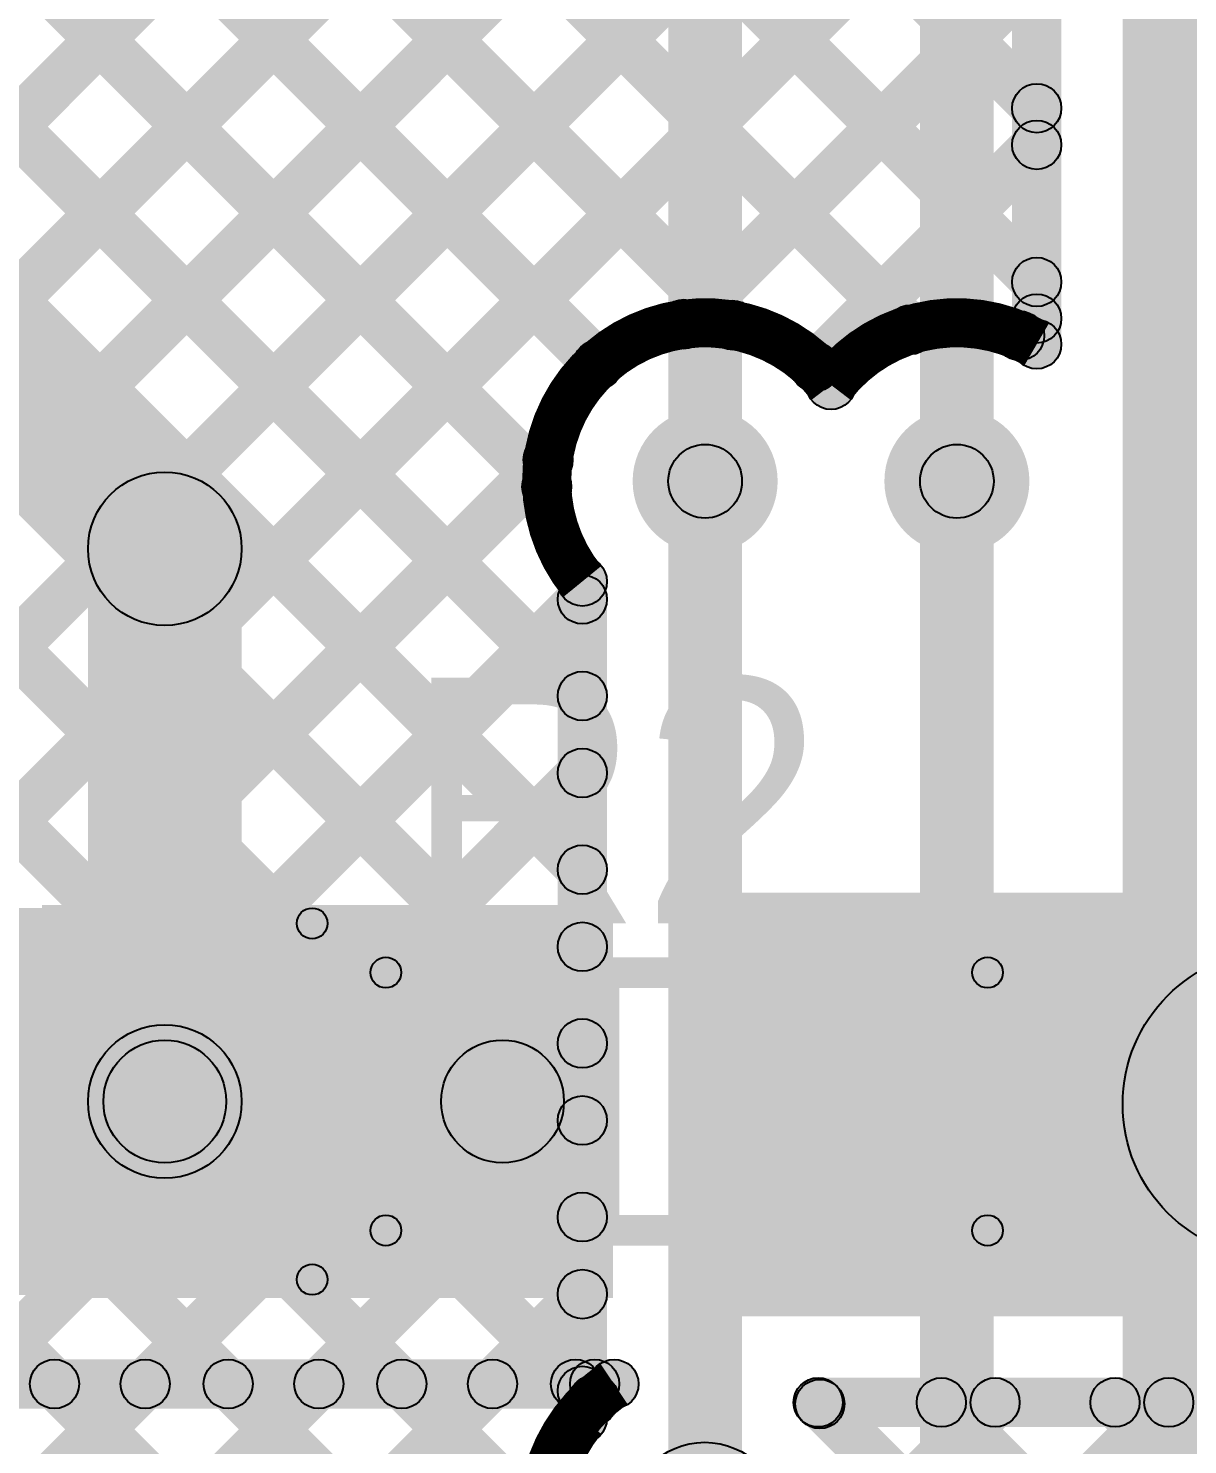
# Model space of a CAD drawing. Header units: millimetres. Extents: x 0.01 to 3.4, y 0.01 to 2.05.
# Drawn here: x 1.8988 to 2.0876, y 0.8181 to 1.0488 of the extents above; entities that cross this region are included whole.
import ezdxf

# ---------------------------------------------------------------- set-up
doc = ezdxf.new("R2010")
doc.units = ezdxf.units.MM
doc.header["$MEASUREMENT"] = 0
for name, color, linetype in [('BottomLayer', 5, 'Continuous'), ('TopLayer', 1, 'Continuous'), ('TopOverlay', 2, 'Continuous'), ('TopPaste', 8, 'Continuous'), ('TopSolder', 216, 'Continuous'), ('ViaHoleLayer', 16, 'Continuous')]:
    doc.layers.add(name, color=color, linetype=linetype)

# ---------------------------------------------------------------- blocks, each defined once
blk = doc.blocks.new('RES_0805_5')
at = {"layer": 'TopLayer'}
for points in [[(-0.06, 0.025), (-0.02, 0.025), (-0.02, -0.025), (-0.06, -0.025)], [(0.02, 0.025), (0.06, 0.025), (0.06, -0.025), (0.02, -0.025)]]:
    blk.add_hatch(color=1, dxfattribs=at).paths.add_polyline_path(points)
at = {"layer": 'TopOverlay'}
h = blk.add_hatch(color=2, dxfattribs=at)
edge = h.paths.add_edge_path()
edge.add_arc((-0.064, 0.029), 0.0025, 0, 360)
h = blk.add_hatch(color=2, dxfattribs=at)
edge = h.paths.add_edge_path()
edge.add_arc((-0.064, 0.029), 0.0025, 0, 360)
for points in [[(0.064, 0.0315), (0.064, 0.0265), (-0.064, 0.0265), (-0.064, 0.0315)], [(-0.0665, 0.029), (-0.0615, 0.029), (-0.0615, -0.029), (-0.0665, -0.029)], [(0.0615, 0.029), (0.0665, 0.029), (0.0665, -0.029), (0.0615, -0.029)], [(0.064, -0.0265), (0.064, -0.0315), (-0.064, -0.0315), (-0.064, -0.0265)]]:
    blk.add_hatch(color=2, dxfattribs=at).paths.add_polyline_path(points)
h = blk.add_hatch(color=2, dxfattribs=at)
edge = h.paths.add_edge_path()
edge.add_arc((0.064, 0.029), 0.0025, 0, 360)
h = blk.add_hatch(color=2, dxfattribs=at)
edge = h.paths.add_edge_path()
edge.add_arc((0.064, 0.029), 0.0025, 0, 360)
h = blk.add_hatch(color=2, dxfattribs=at)
edge = h.paths.add_edge_path()
edge.add_arc((-0.064, -0.029), 0.0025, 0, 360)
h = blk.add_hatch(color=2, dxfattribs=at)
edge = h.paths.add_edge_path()
edge.add_arc((-0.064, -0.029), 0.0025, 0, 360)
h = blk.add_hatch(color=2, dxfattribs=at)
edge = h.paths.add_edge_path()
edge.add_arc((0.064, -0.029), 0.0025, 0, 360)
h = blk.add_hatch(color=2, dxfattribs=at)
edge = h.paths.add_edge_path()
edge.add_arc((0.064, -0.029), 0.0025, 0, 360)
at = {"layer": 'TopPaste'}
for points in [[(-0.06, 0.025), (-0.02, 0.025), (-0.02, -0.025), (-0.06, -0.025)], [(0.02, 0.025), (0.06, 0.025), (0.06, -0.025), (0.02, -0.025)]]:
    blk.add_hatch(color=8, dxfattribs=at).paths.add_polyline_path(points)
at = {"layer": 'TopSolder'}
for points in [[(-0.064, 0.029), (-0.016, 0.029), (-0.016, -0.029), (-0.064, -0.029)], [(0.016, 0.029), (0.064, 0.029), (0.064, -0.029), (0.016, -0.029)]]:
    blk.add_hatch(color=216, dxfattribs=at).paths.add_polyline_path(points)
at = {"layer": 'TopOverlay'}
for centre in [(-0.064, 0.029), (-0.064, 0.029), (0.064, 0.029), (0.064, 0.029), (-0.064, -0.029), (-0.064, -0.029), (0.064, -0.029), (0.064, -0.029)]:
    blk.add_circle(centre, 0.0025, dxfattribs=at)
blk = doc.blocks.new('R__0603_45')
at = {"layer": 'TopLayer'}
for points in [[(-0.015, 0.0175), (-0.015, -0.0175), (-0.045, -0.0175), (-0.045, 0.0175)], [(0.045, 0.0175), (0.045, -0.0175), (0.015, -0.0175), (0.015, 0.0175)]]:
    blk.add_hatch(color=1, dxfattribs=at).paths.add_polyline_path(points)
at = {"layer": 'TopOverlay'}
h = blk.add_hatch(color=2, dxfattribs=at)
edge = h.paths.add_edge_path()
edge.add_arc((-0.049, 0.021), 0.0025, 0, 360)
h = blk.add_hatch(color=2, dxfattribs=at)
edge = h.paths.add_edge_path()
edge.add_arc((-0.049, 0.021), 0.0025, 0, 360)
for points in [[(-0.049, 0.0185), (-0.049, 0.0235), (0.049, 0.0235), (0.049, 0.0185)], [(-0.0465, -0.021), (-0.0515, -0.021), (-0.0515, 0.021), (-0.0465, 0.021)], [(0.0515, -0.021), (0.0465, -0.021), (0.0465, 0.021), (0.0515, 0.021)], [(-0.049, -0.0235), (-0.049, -0.0185), (0.049, -0.0185), (0.049, -0.0235)]]:
    blk.add_hatch(color=2, dxfattribs=at).paths.add_polyline_path(points)
h = blk.add_hatch(color=2, dxfattribs=at)
edge = h.paths.add_edge_path()
edge.add_arc((0.049, 0.021), 0.0025, 0, 360)
h = blk.add_hatch(color=2, dxfattribs=at)
edge = h.paths.add_edge_path()
edge.add_arc((0.049, 0.021), 0.0025, 0, 360)
h = blk.add_hatch(color=2, dxfattribs=at)
edge = h.paths.add_edge_path()
edge.add_arc((-0.049, -0.021), 0.0025, 0, 360)
h = blk.add_hatch(color=2, dxfattribs=at)
edge = h.paths.add_edge_path()
edge.add_arc((-0.049, -0.021), 0.0025, 0, 360)
h = blk.add_hatch(color=2, dxfattribs=at)
edge = h.paths.add_edge_path()
edge.add_arc((0.049, -0.021), 0.0025, 0, 360)
h = blk.add_hatch(color=2, dxfattribs=at)
edge = h.paths.add_edge_path()
edge.add_arc((0.049, -0.021), 0.0025, 0, 360)
at = {"layer": 'TopPaste'}
for points in [[(-0.015, 0.0175), (-0.015, -0.0175), (-0.045, -0.0175), (-0.045, 0.0175)], [(0.045, 0.0175), (0.045, -0.0175), (0.015, -0.0175), (0.015, 0.0175)]]:
    blk.add_hatch(color=8, dxfattribs=at).paths.add_polyline_path(points)
at = {"layer": 'TopSolder'}
for points in [[(-0.011, 0.0215), (-0.011, -0.0215), (-0.049, -0.0215), (-0.049, 0.0215)], [(0.049, 0.0215), (0.049, -0.0215), (0.011, -0.0215), (0.011, 0.0215)]]:
    blk.add_hatch(color=216, dxfattribs=at).paths.add_polyline_path(points)
at = {"layer": 'TopOverlay'}
for centre in [(-0.049, 0.021), (-0.049, 0.021), (0.049, 0.021), (0.049, 0.021), (-0.049, -0.021), (-0.049, -0.021), (0.049, -0.021), (0.049, -0.021)]:
    blk.add_circle(centre, 0.0025, dxfattribs=at)

msp = doc.modelspace()

# ---------------------------------------------------------------- hatches: boundary and pattern name
at = {"layer": 'BottomLayer'}
for points in [[(2.127, 0.87355), (2.077, 0.87355), (2.077, 1.63024), (2.127, 1.63024)], [(2.067, 0.9973), (2.059, 0.9973), (2.059, 1.60681), (2.067, 1.60681)], [(1.19784, 0.32865), (1.19218, 0.33431), (2.06017, 1.2023), (2.06583, 1.19665)], [(1.19784, 0.30037), (1.19218, 0.30603), (2.06017, 1.17402), (2.06583, 1.16836)], [(1.70163, 1.16517), (1.70729, 1.17083), (1.99183, 0.88629), (1.98617, 0.88063)], [(1.72992, 1.16517), (1.73557, 1.17083), (1.99183, 0.91457), (1.98617, 0.90892)], [(1.7582, 1.16517), (1.76386, 1.17083), (1.99183, 0.94286), (1.98617, 0.9372)], [(1.78649, 1.16517), (1.79214, 1.17083), (1.98603, 0.97694), (1.98038, 0.97128)], [(1.81477, 1.16517), (1.82043, 1.17083), (1.99439, 0.99686), (1.98874, 0.9912)], [(1.84305, 1.16517), (1.84871, 1.17083), (2.01629, 1.00325), (2.01063, 0.99759)], [(1.87134, 1.16517), (1.877, 1.17083), (2.04531, 1.00252), (2.03965, 0.99686)], [(1.89962, 1.16517), (1.90528, 1.17083), (2.06583, 1.01028), (2.06017, 1.00462)], [(1.92791, 1.16517), (1.93356, 1.17083), (2.06583, 1.03856), (2.06017, 1.03291)], [(1.19784, 0.27209), (1.19218, 0.27774), (2.06017, 1.14574), (2.06583, 1.14008)], [(1.19784, 0.2438), (1.19218, 0.24946), (2.06017, 1.11745), (2.06583, 1.11179)], [(1.20116, 0.21884), (1.1955, 0.2245), (2.06017, 1.08917), (2.06583, 1.08351)], [(2.00835, 0.99775), (2.00269, 1.0034), (2.06017, 1.06088), (2.06583, 1.05523)], [(2.02969, 0.9908), (2.02403, 0.99646), (2.06017, 1.0326), (2.06583, 1.02694)], [(1.82089, 1.01763), (1.82655, 1.02328), (1.99183, 0.85801), (1.98617, 0.85235)], [(1.80717, 1.00306), (1.81283, 1.00872), (1.99183, 0.82972), (1.98617, 0.82406)], [(1.78128, 1.00067), (1.78694, 1.00633), (1.986, 0.80726), (1.98034, 0.80161)], [(2.06305, 0.99587), (2.05739, 1.00153), (2.06017, 1.00431), (2.06583, 0.99866)], [(1.2153, 0.2047), (1.20965, 0.21036), (1.9806, 0.98131), (1.98625, 0.97565)], [(2.015, 0.80606), (2.003, 0.80606), (2.003, 0.975), (2.015, 0.975)], [(2.056, 0.688), (2.044, 0.688), (2.044, 0.975), (2.056, 0.975)], [(1.79665, 0.95702), (1.8023, 0.96268), (2.03283, 0.73215), (2.02717, 0.7265)], [(1.22945, 0.19056), (1.22379, 0.19622), (1.98617, 0.9586), (1.99183, 0.95294)], [(1.993, 0.82239), (1.985, 0.82239), (1.985, 0.95868), (1.993, 0.95868)], [(1.78737, 0.93801), (1.79303, 0.94367), (2.03143, 0.70526), (2.02578, 0.69961)], [(1.24359, 0.17642), (1.23793, 0.18207), (1.98617, 0.93031), (1.99183, 0.92466)], [(1.46446, 0.36901), (1.45881, 0.37466), (1.98617, 0.90203), (1.99183, 0.89637)], [(1.49291, 0.36917), (1.48725, 0.37483), (1.98617, 0.87375), (1.99183, 0.86809)], [(2.127, 0.527), (2.077, 0.527), (2.077, 0.87355), (2.127, 0.87355)], [(1.5212, 0.36917), (1.51554, 0.37483), (1.98617, 0.84546), (1.99183, 0.8398)]]:
    msp.add_hatch(color=5, dxfattribs=at).paths.add_polyline_path(points)
h = msp.add_hatch(color=5, dxfattribs=at)
edge = h.paths.add_edge_path()
edge.add_arc((2.063, 1.03574), 0.004, 0, 360)
h = msp.add_hatch(color=5, dxfattribs=at)
edge = h.paths.add_edge_path()
edge.add_arc((2.063, 1.02977), 0.004, 0, 360)
h = msp.add_hatch(color=5, dxfattribs=at)
edge = h.paths.add_edge_path()
edge.add_arc((2.063, 1.00745), 0.004, 0, 360)
h = msp.add_hatch(color=5, dxfattribs=at)
edge = h.paths.add_edge_path()
edge.add_arc((2.00552, 1.00058), 0.004, 0, 360)
h = msp.add_hatch(color=5, dxfattribs=at)
edge = h.paths.add_edge_path()
edge.add_arc((2.01346, 1.00042), 0.004, 0, 360)
h = msp.add_hatch(color=5, dxfattribs=at)
edge = h.paths.add_edge_path()
edge.add_arc((2.04248, 0.99969), 0.004, 0, 360)
h = msp.add_hatch(color=5, dxfattribs=at)
edge = h.paths.add_edge_path()
edge.add_arc((2.063, 1.00149), 0.004, 0, 360)
h = msp.add_hatch(color=5, dxfattribs=at)
edge = h.paths.add_edge_path()
edge.add_arc((2.06022, 0.9987), 0.004, 0, 360)
h = msp.add_hatch(color=5, dxfattribs=at)
edge = h.paths.add_edge_path()
edge.add_arc((2.063, 0.9973), 0.004, 0, 360)
h = msp.add_hatch(color=5, dxfattribs=at)
edge = h.paths.add_edge_path()
edge.add_arc((2.063, 0.9973), 0.004, 0, 360)
h = msp.add_hatch(color=5, dxfattribs=at)
edge = h.paths.add_edge_path()
edge.add_arc((1.99157, 0.99403), 0.004, 0, 360)
h = msp.add_hatch(color=5, dxfattribs=at)
edge = h.paths.add_edge_path()
edge.add_arc((2.02686, 0.99363), 0.004, 0, 360)
h = msp.add_hatch(color=5, dxfattribs=at)
edge = h.paths.add_edge_path()
edge.add_arc((2.0295, 0.99068), 0.004, 0, 360)
h = msp.add_hatch(color=5, dxfattribs=at)
edge = h.paths.add_edge_path()
edge.add_arc((2.0295, 0.99068), 0.004, 0, 360)
h = msp.add_hatch(color=5, dxfattribs=at)
edge = h.paths.add_edge_path()
edge.add_arc((2.009, 0.975), 0.01181, 0, 360)
h = msp.add_hatch(color=5, dxfattribs=at)
edge = h.paths.add_edge_path()
edge.add_arc((2.05, 0.975), 0.01181, 0, 360)
h = msp.add_hatch(color=5, dxfattribs=at)
edge = h.paths.add_edge_path()
edge.add_arc((1.98342, 0.97848), 0.004, 0, 360)
h = msp.add_hatch(color=5, dxfattribs=at)
edge = h.paths.add_edge_path()
edge.add_arc((2.009, 0.975), 0.006, 0, 360)
h = msp.add_hatch(color=5, dxfattribs=at)
edge = h.paths.add_edge_path()
edge.add_arc((2.05, 0.975), 0.006, 0, 360)
h = msp.add_hatch(color=5, dxfattribs=at)
edge = h.paths.add_edge_path()
edge.add_arc((1.9832, 0.97411), 0.004, 0, 360)
h = msp.add_hatch(color=5, dxfattribs=at)
edge = h.paths.add_edge_path()
edge.add_arc((1.989, 0.95868), 0.004, 0, 360)
h = msp.add_hatch(color=5, dxfattribs=at)
edge = h.paths.add_edge_path()
edge.add_arc((1.989, 0.95868), 0.004, 0, 360)
h = msp.add_hatch(color=5, dxfattribs=at)
edge = h.paths.add_edge_path()
edge.add_arc((1.989, 0.95577), 0.004, 0, 360)
h = msp.add_hatch(color=5, dxfattribs=at)
edge = h.paths.add_edge_path()
edge.add_arc((1.989, 0.94003), 0.004, 0, 360)
h = msp.add_hatch(color=5, dxfattribs=at)
edge = h.paths.add_edge_path()
edge.add_arc((1.989, 0.92749), 0.004, 0, 360)
h = msp.add_hatch(color=5, dxfattribs=at)
edge = h.paths.add_edge_path()
edge.add_arc((1.989, 0.91175), 0.004, 0, 360)
h = msp.add_hatch(color=5, dxfattribs=at)
edge = h.paths.add_edge_path()
edge.add_arc((2.102, 0.87355), 0.0315, 0, 360)
h = msp.add_hatch(color=5, dxfattribs=at)
edge = h.paths.add_edge_path()
edge.add_arc((1.989, 0.8992), 0.004, 0, 360)
h = msp.add_hatch(color=5, dxfattribs=at)
edge = h.paths.add_edge_path()
edge.add_arc((2.102, 0.87355), 0.025, 0, 360)
h = msp.add_hatch(color=5, dxfattribs=at)
edge = h.paths.add_edge_path()
edge.add_arc((2.102, 0.87355), 0.025, 0, 360)
h = msp.add_hatch(color=5, dxfattribs=at)
edge = h.paths.add_edge_path()
edge.add_arc((1.989, 0.88346), 0.004, 0, 360)
h = msp.add_hatch(color=5, dxfattribs=at)
edge = h.paths.add_edge_path()
edge.add_arc((1.989, 0.87092), 0.004, 0, 360)
h = msp.add_hatch(color=5, dxfattribs=at)
edge = h.paths.add_edge_path()
edge.add_arc((1.989, 0.85518), 0.004, 0, 360)
h = msp.add_hatch(color=5, dxfattribs=at)
edge = h.paths.add_edge_path()
edge.add_arc((1.989, 0.84263), 0.004, 0, 360)
h = msp.add_hatch(color=5, dxfattribs=at)
edge = h.paths.add_edge_path()
edge.add_arc((1.989, 0.82689), 0.004, 0, 360)
h = msp.add_hatch(color=5, dxfattribs=at)
edge = h.paths.add_edge_path()
edge.add_arc((1.989, 0.82239), 0.004, 0, 360)
h = msp.add_hatch(color=5, dxfattribs=at)
edge = h.paths.add_edge_path()
edge.add_arc((1.989, 0.82239), 0.004, 0, 360)
at = {"layer": 'TopLayer'}
for points in [[(2.056, 0.975), (2.044, 0.975), (2.044, 1.071), (2.056, 1.071)], [(1.83016, 1.03716), (1.84784, 1.05484), (1.92984, 0.97284), (1.91216, 0.95516)], [(2.015, 0.975), (2.003, 0.975), (2.003, 1.056), (2.015, 1.056)], [(1.9335, 0.874), (1.9085, 0.874), (1.9085, 0.964), (1.9335, 0.964)], [(2.005, 0.908), (2.005, 0.839), (2.136, 0.839), (2.136, 0.908)], [(1.901, 0.842), (1.994, 0.842), (1.994, 0.906), (1.901, 0.906)], [(1.921, 0.864), (1.921, 0.884), (1.976, 0.884), (1.976, 0.864)], [(1.26905, 0.17359), (1.26339, 0.17925), (1.91497, 0.83083), (1.92063, 0.82517)], [(1.28904, 0.1653), (1.28339, 0.17096), (1.94325, 0.83083), (1.94891, 0.82517)], [(1.30318, 0.15116), (1.29753, 0.15682), (1.97154, 0.83083), (1.9772, 0.82517)], [(1.887, 0.824), (1.887, 0.832), (1.991, 0.832), (1.991, 0.824)], [(1.90021, 0.82517), (1.90587, 0.83083), (2.03094, 0.70576), (2.02528, 0.7001)], [(1.9285, 0.82517), (1.93415, 0.83083), (2.04808, 0.7169), (2.04242, 0.71124)], [(1.95678, 0.82517), (1.96244, 0.83083), (1.98528, 0.80799), (1.97962, 0.80233)], [(1.98506, 0.82517), (1.99072, 0.83083), (1.99351, 0.82804), (1.98785, 0.82238)], [(1.991, 0.824), (1.991, 0.832), (1.99416, 0.832), (1.99416, 0.824)], [(2.02741, 0.821), (2.02741, 0.829), (2.15, 0.829), (2.15, 0.821)], [(2.02485, 0.82191), (2.0305, 0.82757), (2.30474, 0.55333), (2.29908, 0.54767)], [(2.04465, 0.80777), (2.03899, 0.81342), (2.05339, 0.82783), (2.05905, 0.82217)], [(2.04463, 0.82217), (2.05029, 0.82783), (2.32479, 0.55333), (2.31913, 0.54767)], [(2.05879, 0.79363), (2.05313, 0.79928), (2.08168, 0.82783), (2.08733, 0.82217)], [(2.07292, 0.82217), (2.07857, 0.82783), (2.35307, 0.55333), (2.34742, 0.54767)]]:
    msp.add_hatch(color=1, dxfattribs=at).paths.add_polyline_path(points)
h = msp.add_hatch(color=1, dxfattribs=at)
edge = h.paths.add_edge_path()
edge.add_arc((2.009, 0.975), 0.01181, 0, 360)
h = msp.add_hatch(color=1, dxfattribs=at)
edge = h.paths.add_edge_path()
edge.add_arc((2.05, 0.975), 0.01181, 0, 360)
h = msp.add_hatch(color=1, dxfattribs=at)
edge = h.paths.add_edge_path()
edge.add_arc((2.009, 0.975), 0.006, 0, 360)
h = msp.add_hatch(color=1, dxfattribs=at)
edge = h.paths.add_edge_path()
edge.add_arc((2.05, 0.975), 0.006, 0, 360)
h = msp.add_hatch(color=1, dxfattribs=at)
edge = h.paths.add_edge_path()
edge.add_arc((1.921, 0.964), 0.0125, 0, 360)
h = msp.add_hatch(color=1, dxfattribs=at)
edge = h.paths.add_edge_path()
edge.add_arc((1.921, 0.964), 0.0125, 0, 360)
h = msp.add_hatch(color=1, dxfattribs=at)
edge = h.paths.add_edge_path()
edge.add_arc((2.102, 0.87355), 0.0315, 0, 360)
h = msp.add_hatch(color=1, dxfattribs=at)
edge = h.paths.add_edge_path()
edge.add_arc((1.921, 0.874), 0.0125, 0, 360)
h = msp.add_hatch(color=1, dxfattribs=at)
edge = h.paths.add_edge_path()
edge.add_arc((1.921, 0.874), 0.01, 0, 360)
h = msp.add_hatch(color=1, dxfattribs=at)
edge = h.paths.add_edge_path()
edge.add_arc((1.976, 0.874), 0.01, 0, 360)
h = msp.add_hatch(color=1, dxfattribs=at)
edge = h.paths.add_edge_path()
edge.add_arc((1.90304, 0.828), 0.004, 0, 360)
h = msp.add_hatch(color=1, dxfattribs=at)
edge = h.paths.add_edge_path()
edge.add_arc((1.9178, 0.828), 0.004, 0, 360)
h = msp.add_hatch(color=1, dxfattribs=at)
edge = h.paths.add_edge_path()
edge.add_arc((1.93132, 0.828), 0.004, 0, 360)
h = msp.add_hatch(color=1, dxfattribs=at)
edge = h.paths.add_edge_path()
edge.add_arc((1.94608, 0.828), 0.004, 0, 360)
h = msp.add_hatch(color=1, dxfattribs=at)
edge = h.paths.add_edge_path()
edge.add_arc((1.95961, 0.828), 0.004, 0, 360)
h = msp.add_hatch(color=1, dxfattribs=at)
edge = h.paths.add_edge_path()
edge.add_arc((1.97437, 0.828), 0.004, 0, 360)
h = msp.add_hatch(color=1, dxfattribs=at)
edge = h.paths.add_edge_path()
edge.add_arc((1.98789, 0.828), 0.004, 0, 360)
h = msp.add_hatch(color=1, dxfattribs=at)
edge = h.paths.add_edge_path()
edge.add_arc((1.991, 0.828), 0.004, 0, 360)
h = msp.add_hatch(color=1, dxfattribs=at)
edge = h.paths.add_edge_path()
edge.add_arc((1.991, 0.828), 0.004, 0, 360)
h = msp.add_hatch(color=1, dxfattribs=at)
edge = h.paths.add_edge_path()
edge.add_arc((1.99416, 0.828), 0.004, 0, 360)
h = msp.add_hatch(color=1, dxfattribs=at)
edge = h.paths.add_edge_path()
edge.add_arc((1.99416, 0.828), 0.004, 0, 360)
h = msp.add_hatch(color=1, dxfattribs=at)
edge = h.paths.add_edge_path()
edge.add_arc((1.99068, 0.82521), 0.004, 0, 360)
h = msp.add_hatch(color=1, dxfattribs=at)
edge = h.paths.add_edge_path()
edge.add_arc((1.991, 0.82551), 0.004, 0, 360)
h = msp.add_hatch(color=1, dxfattribs=at)
edge = h.paths.add_edge_path()
edge.add_arc((1.991, 0.82551), 0.004, 0, 360)
h = msp.add_hatch(color=1, dxfattribs=at)
edge = h.paths.add_edge_path()
edge.add_arc((2.02741, 0.825), 0.004, 0, 360)
h = msp.add_hatch(color=1, dxfattribs=at)
edge = h.paths.add_edge_path()
edge.add_arc((2.02767, 0.82474), 0.004, 0, 360)
h = msp.add_hatch(color=1, dxfattribs=at)
edge = h.paths.add_edge_path()
edge.add_arc((2.04746, 0.825), 0.004, 0, 360)
h = msp.add_hatch(color=1, dxfattribs=at)
edge = h.paths.add_edge_path()
edge.add_arc((2.05622, 0.825), 0.004, 0, 360)
h = msp.add_hatch(color=1, dxfattribs=at)
edge = h.paths.add_edge_path()
edge.add_arc((2.07575, 0.825), 0.004, 0, 360)
h = msp.add_hatch(color=1, dxfattribs=at)
edge = h.paths.add_edge_path()
edge.add_arc((2.0845, 0.825), 0.004, 0, 360)
h = msp.add_hatch(color=1, dxfattribs=at)
edge = h.paths.add_edge_path()
edge.add_arc((2.00894, 0.806), 0.0125, 0, 360)
at = {"layer": 'ViaHoleLayer'}
h = msp.add_hatch(color=16, dxfattribs=at)
edge = h.paths.add_edge_path()
edge.add_arc((2.009, 0.975), 0.00591, 0, 360)
h = msp.add_hatch(color=16, dxfattribs=at)
edge = h.paths.add_edge_path()
edge.add_arc((2.05, 0.975), 0.00591, 0, 360)
h = msp.add_hatch(color=16, dxfattribs=at)
edge = h.paths.add_edge_path()
edge.add_arc((2.102, 0.87355), 0.01575, 0, 360)

# ---------------------------------------------------------------- linework, layer by layer
at = {"layer": 'BottomLayer', "const_width": 0.008}
for points in [[(1.989, 0.95868, -1.015748), (2.0295, 0.99068)], [(2.0295, 0.99068, -0.377996), (2.063, 0.9973)], [(2.03, 0.79108, -1.036655), (1.989, 0.82239)]]:
    msp.add_lwpolyline(points, format="xyb", dxfattribs=at)
at = {"layer": 'BottomLayer'}
for centre, radius in [((2.063, 1.03574), 0.004), ((2.063, 1.02977), 0.004), ((2.063, 1.00745), 0.004), ((2.00552, 1.00058), 0.004), ((2.01346, 1.00042), 0.004), ((2.04248, 0.99969), 0.004), ((2.063, 1.00149), 0.004), ((2.06022, 0.9987), 0.004), ((2.063, 0.9973), 0.004), ((2.063, 0.9973), 0.004), ((1.99157, 0.99403), 0.004), ((2.02686, 0.99363), 0.004), ((2.0295, 0.99068), 0.004), ((2.0295, 0.99068), 0.004), ((1.98342, 0.97848), 0.004), ((2.009, 0.975), 0.006), ((2.05, 0.975), 0.006), ((1.9832, 0.97411), 0.004), ((1.989, 0.95868), 0.004), ((1.989, 0.95868), 0.004), ((1.989, 0.95577), 0.004), ((1.989, 0.94003), 0.004), ((1.989, 0.92749), 0.004), ((1.989, 0.91175), 0.004), ((1.989, 0.8992), 0.004), ((2.102, 0.87355), 0.025), ((2.102, 0.87355), 0.025), ((1.989, 0.88346), 0.004), ((1.989, 0.87092), 0.004), ((1.989, 0.85518), 0.004), ((1.989, 0.84263), 0.004), ((1.989, 0.82689), 0.004), ((1.989, 0.82239), 0.004), ((1.989, 0.82239), 0.004)]:
    msp.add_circle(centre, radius, dxfattribs=at)
at = {"layer": 'TopLayer', "const_width": 0.008}
for points in [[(1.991, 0.82551, -0.038047), (1.99416, 0.828)], [(1.9902, 0.78726, -0.42655), (1.991, 0.82551)]]:
    msp.add_lwpolyline(points, format="xyb", dxfattribs=at)
at = {"layer": 'TopLayer'}
for centre, radius in [((2.009, 0.975), 0.006), ((2.05, 0.975), 0.006), ((1.921, 0.964), 0.0125), ((1.921, 0.964), 0.0125), ((1.921, 0.874), 0.0125), ((1.921, 0.874), 0.01), ((1.976, 0.874), 0.01), ((1.90304, 0.828), 0.004), ((1.9178, 0.828), 0.004), ((1.93132, 0.828), 0.004), ((1.94608, 0.828), 0.004), ((1.95961, 0.828), 0.004), ((1.97437, 0.828), 0.004), ((1.98789, 0.828), 0.004), ((1.991, 0.828), 0.004), ((1.991, 0.828), 0.004), ((1.99416, 0.828), 0.004), ((1.99416, 0.828), 0.004), ((1.99068, 0.82521), 0.004), ((1.991, 0.82551), 0.004), ((1.991, 0.82551), 0.004), ((2.02741, 0.825), 0.004), ((2.02767, 0.82474), 0.004), ((2.04746, 0.825), 0.004), ((2.05622, 0.825), 0.004), ((2.07575, 0.825), 0.004), ((2.0845, 0.825), 0.004), ((2.00894, 0.806), 0.0125)]:
    msp.add_circle(centre, radius, dxfattribs=at)

# ---------------------------------------------------------------- block references
at = {"rotation": 180}
msp.add_blockref('RES_0805_5', (1.881, 0.874), dxfattribs=at)
msp.add_blockref('R__0603_45', (2.006, 0.874))

# ---------------------------------------------------------------- texts
at = {"layer": 'TopOverlay'}
msp.add_text('R2', height=0.04, dxfattribs=at).set_placement((1.96, 0.903))

doc.saveas('drawing.dxf')
